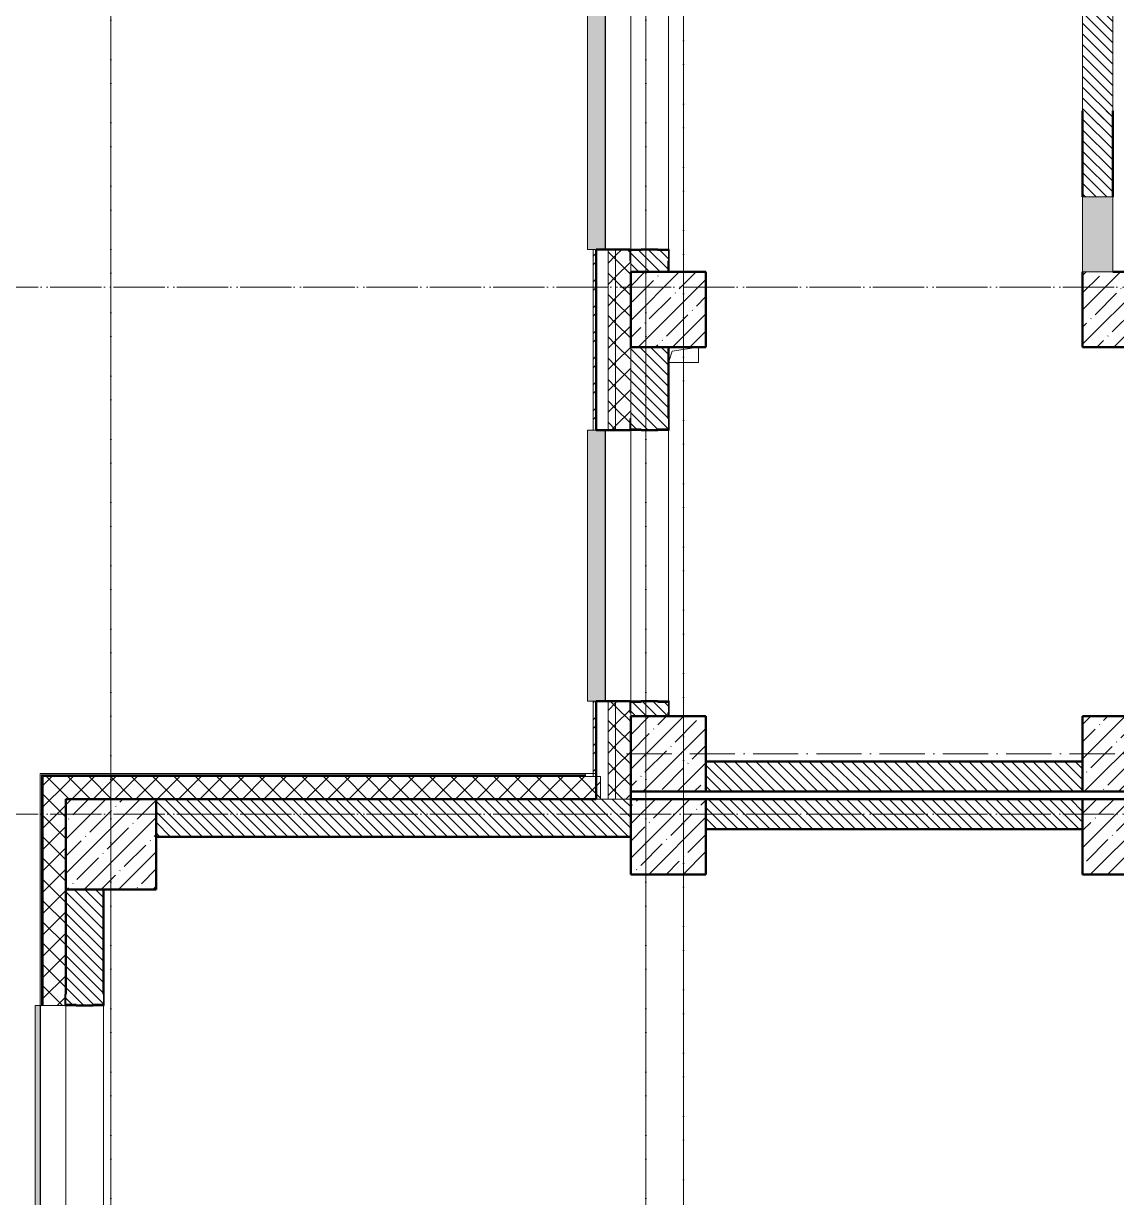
# Model space of a CAD drawing. Header units: millimetres. Extents: x -213536 to 1564669, y 70501 to 942238.
# Drawn here: x 54878 to 62133, y 499302 to 507097 of the extents above; entities that cross this region are included whole.
import ezdxf

# ---------------------------------------------------------------- set-up
doc = ezdxf.new("R2010")
doc.units = ezdxf.units.MM
doc.linetypes.add('50_200_ШТРИХ_1Т_ш5_п1_п1_', pattern=[700, 500, -100, 0, -100])
for name, color, linetype, lineweight in [('3.1) ЖБ окна 1.2 м', 102, 'Continuous', 30), ('A-GENM-____-MCUT', 7, 'Continuous', 25), ('A-GENM-____-OTLN', 7, 'Continuous', 9), ('A-GENM-____-OTLN-1', 7, 'Continuous', 25), ('A-GLAZ-____-OTLN', 7, 'Continuous', 9), ('A-WALL-____-MCUT', 7, 'Continuous', 13), ('A-WALL-____-MCUT-1', 7, 'Continuous', 9), ('A-WALL-____-MCUT-2', 7, 'Continuous', 50), ('A-WALL-____-MCUT-3', 7, 'Continuous', 9), ('A-WALL-____-OTLN', 7, 'Continuous', 9), ('A-WALL-____-PATT-1', 7, 'Continuous', 9), ('A-WALL-FNSH-MCUT-1', 7, 'Continuous', 9), ('S-COLS-____-MCUT', 7, 'Continuous', 50), ('S-COLS-____-OTLN', 7, 'Continuous', 9), ('S-GRID-____-OTLN-1', 7, '50_200_ШТРИХ_1Т_ш5_п1_п1_', 9)]:
    doc.layers.add(name, color=color, linetype=linetype, lineweight=lineweight)
doc.layers.add('A-GLAZ-____-OTLN-1', color=7, linetype='Continuous', lineweight=9, true_color=0xc0c0c0)
pattern_1 = [(135, (-15591.663, 459015.94), (-35.35534, -35.35534), [])]
pattern_2 = [(45, (-71050, -42631.04), (-114.04925, 114.04925), []), (45, (-70935.95, -42631.04), (-114.04925, 114.04925), [201.613, -40.323, 3.353, -36.97])]
pattern_3 = [(45, (-77750, -42681.04), (-114.04925, 114.04925), []), (45, (-77635.95, -42681.04), (-114.04925, 114.04925), [201.613, -40.323, 3.353, -36.97])]
pattern_4 = [(45, (-74750, -43231.04), (-114.04925, 114.04925), []), (45, (-74635.95, -43231.04), (-114.04925, 114.04925), [201.613, -40.323, 3.353, -36.97])]
pattern_5 = [(315, (-46181.04, 74750), (114.04925, 114.04925), []), (315, (-46181.04, 74635.95), (114.04925, 114.04925), [201.613, -40.323, 3.353, -36.97])]
pattern_6 = [(45, (-77750, -46181.04), (-114.04925, 114.04925), []), (45, (-77635.95, -46181.04), (-114.04925, 114.04925), [201.613, -40.323, 3.353, -36.97])]
pattern_7 = [(45, (-77750, -43231.04), (-114.04925, 114.04925), []), (45, (-77635.95, -43231.04), (-114.04925, 114.04925), [201.613, -40.323, 3.353, -36.97])]
pattern_8 = [(45, (-74750, -42681.04), (-114.04925, 114.04925), []), (45, (-74635.95, -42681.04), (-114.04925, 114.04925), [201.613, -40.323, 3.353, -36.97])]
pattern_9 = [(45, (-15591.66, 459015.94), (-70.71068, 70.71068), []), (135, (-15591.66, 459015.94), (-70.71068, -70.71068), [])]
pattern_10 = [(135, (-15591.663, 459015.94), (-35.35534, -35.35534), [])]
pattern_11 = [(45, (-15591.66, 459015.94), (-70.71068, 70.71068), []), (135, (-15591.66, 459015.94), (-70.71068, -70.71068), [])]

# ---------------------------------------------------------------- blocks, each defined once
blk = doc.blocks.new('BSC_Колонна _Прямоугольная - 600х600-25984397-АР1_План отверстий 2 этажа в осях 1-64_Ю-ЯЯ')
at = {"layer": 'S-COLS-____-OTLN'}
h = blk.add_hatch(dxfattribs=at)
h.set_pattern_fill('FP_41', color=256, style=0, pattern_type=2)
h.set_pattern_definition(pattern_2)
h.paths.add_polyline_path([(-300, -300), (300, -300), (300, 300), (-300, 300)], flags=0)
at = {"layer": 'S-COLS-____-MCUT'}
for p, q in [((300, 300), (-300, 300)), ((-300, 300), (-300, -300)), ((300, -300), (300, 300)), ((-300, -300), (300, -300))]:
    blk.add_line(p, q, dxfattribs=at)
blk = doc.blocks.new('BSC_Колонна _Прямоугольная - 500х500-V33-АР1_План отверстий 2 этажа в осях 1-64_Ю-ЯЯ')
at = {"layer": 'S-COLS-____-OTLN'}
h = blk.add_hatch(dxfattribs=at)
h.set_pattern_fill('FP_43', color=256, style=0, pattern_type=2)
h.set_pattern_definition(pattern_3)
h.paths.add_polyline_path([(-250, -250), (250, -250), (250, 250), (-250, 250)], flags=0)
at = {"layer": 'S-COLS-____-MCUT'}
for p, q in [((250, 250), (-250, 250)), ((-250, 250), (-250, -250)), ((250, -250), (250, 250)), ((-250, -250), (250, -250))]:
    blk.add_line(p, q, dxfattribs=at)
blk = doc.blocks.new('BSC_Колонна _Прямоугольная - 500х500-V55-АР1_План отверстий 2 этажа в осях 1-64_Ю-ЯЯ')
at = {"layer": 'S-COLS-____-OTLN'}
h = blk.add_hatch(dxfattribs=at)
h.set_pattern_fill('FP_65', color=256, style=0, pattern_type=2)
h.set_pattern_definition(pattern_4)
h.paths.add_polyline_path([(-250, -250), (250, -250), (250, 250), (-250, 250)], flags=0)
at = {"layer": 'S-COLS-____-MCUT'}
for p, q in [((250, 250), (-250, 250)), ((-250, 250), (-250, -250)), ((250, -250), (250, 250)), ((-250, -250), (250, -250))]:
    blk.add_line(p, q, dxfattribs=at)
blk = doc.blocks.new('BSC_Колонна _Прямоугольная - 500х500-V113-АР1_План отверстий 2 этажа в осях 1-64_Ю-ЯЯ')
at = {"layer": 'S-COLS-____-OTLN'}
h = blk.add_hatch(dxfattribs=at)
h.set_pattern_fill('FP_126', color=256, style=0, pattern_type=2)
h.set_pattern_definition(pattern_5)
h.paths.add_polyline_path([(-250, 250), (-250, -250), (250, -250), (250, 250)], flags=0)
at = {"layer": 'S-COLS-____-MCUT'}
for p, q in [((250, 250), (-250, 250)), ((-250, 250), (-250, -250)), ((250, -250), (250, 250)), ((-250, -250), (250, -250))]:
    blk.add_line(p, q, dxfattribs=at)
blk = doc.blocks.new('BSC_Колонна _Прямоугольная - 500х500-V114-АР1_План отверстий 2 этажа в осях 1-64_Ю-ЯЯ')
at = {"layer": 'S-COLS-____-OTLN'}
h = blk.add_hatch(dxfattribs=at)
h.set_pattern_fill('FP_127', color=256, style=0, pattern_type=2)
h.set_pattern_definition(pattern_6)
h.paths.add_polyline_path([(-250, -250), (250, -250), (250, 250), (-250, 250)], flags=0)
at = {"layer": 'S-COLS-____-MCUT'}
for p, q in [((-250, 250), (-250, -250)), ((250, 250), (-50, 250)), ((250, -250), (250, 250)), ((-250, -250), (250, -250))]:
    blk.add_line(p, q, dxfattribs=at)
blk = doc.blocks.new('BSC_Колонна _Прямоугольная - 500х500-V119-АР1_План отверстий 2 этажа в осях 1-64_Ю-ЯЯ')
at = {"layer": 'S-COLS-____-OTLN'}
h = blk.add_hatch(dxfattribs=at)
h.set_pattern_fill('FP_132', color=256, style=0, pattern_type=2)
h.set_pattern_definition(pattern_7)
h.paths.add_polyline_path([(-250, -250), (250, -250), (250, 250), (-250, 250)], flags=0)
at = {"layer": 'S-COLS-____-MCUT'}
for p, q in [((250, 250), (-250, 250)), ((-250, 250), (-250, -250)), ((250, -250), (250, 250)), ((-250, -250), (250, -250))]:
    blk.add_line(p, q, dxfattribs=at)
blk = doc.blocks.new('BSC_Колонна _Прямоугольная - 500х500-V120-АР1_План отверстий 2 этажа в осях 1-64_Ю-ЯЯ')
at = {"layer": 'S-COLS-____-OTLN'}
h = blk.add_hatch(dxfattribs=at)
h.set_pattern_fill('FP_133', color=256, style=0, pattern_type=2)
h.set_pattern_definition(pattern_8)
h.paths.add_polyline_path([(-250, -250), (250, -250), (250, 250), (-250, 250), (-250, 13.8)], flags=0)
at = {"layer": 'S-COLS-____-MCUT'}
for p, q in [((250, 250), (-250, 250)), ((-250, 250), (-250, -250)), ((250, -250), (250, 250)), ((-250, -250), (250, -250))]:
    blk.add_line(p, q, dxfattribs=at)
blk = doc.blocks.new('Фахверк_СКБ_Уголок - 250_2700_1-27501432-АР1_План отверстий 2 этажа в осях 1-64_Ю-ЯЯ')
at = {"layer": 'A-GENM-____-MCUT'}
for p, q in [((200, 181), (125, 181)), ((125, 181), (125, 106)), ((131, 106), (131, 175)), ((131, 175), (200, 175)), ((200, 175), (200, 181)), ((125, 106), (131, 106)), ((131, -6), (125, -6)), ((125, -6), (125, -81)), ((131, -75), (131, -6)), ((200, -75), (131, -75)), ((200, -81), (200, -75)), ((125, -81), (200, -81))]:
    blk.add_line(p, q, dxfattribs=at)
blk = doc.blocks.new('Фахверк_СКБ_Уголок - 250_2700-27497298-АР1_План отверстий 2 этажа в осях 1-64_Ю-ЯЯ')
at = {"layer": 'A-GENM-____-MCUT'}
for p, q in [((200, 181), (125, 181)), ((125, 181), (125, 106)), ((131, 106), (131, 175)), ((131, 175), (200, 175)), ((200, 175), (200, 181)), ((125, 106), (131, 106)), ((131, -6), (125, -6)), ((125, -6), (125, -81)), ((131, -75), (131, -6)), ((200, -75), (131, -75)), ((200, -81), (200, -75)), ((125, -81), (200, -81))]:
    blk.add_line(p, q, dxfattribs=at)
blk = doc.blocks.new('AR_Отверстие Ниша - Лючок-32401976-АР1_План отверстий 2 этажа в осях 1-64_Ю-ЯЯ')
at = {"layer": 'A-GLAZ-____-OTLN'}
blk.add_hatch(color=256, dxfattribs=at).paths.add_polyline_path([(250, -100), (250, 100), (-250, 100), (-250, -100)], flags=0)
for p, q in [((250, 100), (-250, 100)), ((-250, 100), (-250, -100)), ((250, -100), (250, 100)), ((-250, -100), (250, -100))]:
    blk.add_line(p, q, dxfattribs=at)
blk = doc.blocks.new('AR_Отверстие прямоугольное _в плите_ - AR_Отверстие прямоугольное _в плите_-V164-АР1_План отверстий 2 этажа в осях 1-64_Ю-ЯЯ')
at = {"layer": 'A-GENM-____-OTLN'}
for p, q in [((-100, -50), (-75, 25)), ((-75, 25), (100, 50)), ((100, -50), (100, 50)), ((-100, -50), (100, -50))]:
    blk.add_line(p, q, dxfattribs=at)
blk = doc.blocks.new('Отлив_СКБ - Отлив витража_120_НВФ-31885689-АР1_План отверстий 2 этажа в осях 1-64_Ю-ЯЯ')
at = {"layer": 'A-GLAZ-____-OTLN-1'}
for points in [[(1800, 2), (1800, 120), (0, 120), (0, 2), (737.3, 2)], [(1800, 0), (1800, 2), (0, 2), (0, 0), (737.3, 0)]]:
    blk.add_hatch(color=256, dxfattribs=at).paths.add_polyline_path(points, flags=0)
at = {"layer": 'A-GLAZ-____-OTLN'}
for p, q in [((0, 83), (0, 120)), ((1800, 120), (0, 120)), ((1800, 120), (1800, 83)), ((0, 2), (1800, 2)), ((1800, 0), (0, 0))]:
    blk.add_line(p, q, dxfattribs=at)
blk = doc.blocks.new('Стены 10 - Стены 4-31628020-АР1_План отверстий 2 этажа в осях 1-64_Ю-ЯЯ')
at = {"layer": 'A-WALL-____-MCUT'}
for p, q in [((23850, 9731), (23800, 9731)), ((23800, 9731), (23800, 9711)), ((23800, 9711), (23850, 9711)), ((23850, 9711), (23850, 9731))]:
    blk.add_line(p, q, dxfattribs=at)
blk = doc.blocks.new('BSC_Колонна _Прямоугольная - 600х600-25984397-АР1_План отверстий 2 этажа в осях 1-64_А-ГГ')
at = {"layer": 'S-COLS-____-OTLN'}
h = blk.add_hatch(dxfattribs=at)
h.set_pattern_fill('FP_34', color=256, style=0, pattern_type=2)
h.set_pattern_definition(pattern_2)
h.paths.add_polyline_path([(-300, -300), (300, -300), (300, 300), (-300, 300)], flags=0)
at = {"layer": 'S-COLS-____-MCUT'}
for p, q in [((300, 300), (-300, 300)), ((-300, 300), (-300, -300)), ((300, -300), (300, 300)), ((-300, -300), (300, -300))]:
    blk.add_line(p, q, dxfattribs=at)
blk = doc.blocks.new('BSC_Колонна _Прямоугольная - 500х500-V16-АР1_План отверстий 2 этажа в осях 1-64_А-ГГ')
at = {"layer": 'S-COLS-____-OTLN'}
h = blk.add_hatch(dxfattribs=at)
h.set_pattern_fill('FP_45', color=256, style=0, pattern_type=2)
h.set_pattern_definition(pattern_3)
h.paths.add_polyline_path([(-250, -250), (250, -250), (250, 250), (-250, 250)], flags=0)
at = {"layer": 'S-COLS-____-MCUT'}
for p, q in [((250, 250), (-250, 250)), ((-250, 250), (-250, -250)), ((250, -250), (250, 250)), ((-250, -250), (250, -250))]:
    blk.add_line(p, q, dxfattribs=at)
blk = doc.blocks.new('BSC_Колонна _Прямоугольная - 500х500-V82-АР1_План отверстий 2 этажа в осях 1-64_А-ГГ')
at = {"layer": 'S-COLS-____-OTLN'}
h = blk.add_hatch(dxfattribs=at)
h.set_pattern_fill('FP_111', color=256, style=0, pattern_type=2)
h.set_pattern_definition(pattern_4)
h.paths.add_polyline_path([(-250, -250), (250, -250), (250, 250), (-250, 250), (-250, 74.6)], flags=0)
at = {"layer": 'S-COLS-____-MCUT'}
for p, q in [((250, 250), (-250, 250)), ((-250, 250), (-250, -250)), ((250, -250), (250, 250)), ((-250, -250), (250, -250))]:
    blk.add_line(p, q, dxfattribs=at)
blk = doc.blocks.new('BSC_Колонна _Прямоугольная - 500х500-V118-АР1_План отверстий 2 этажа в осях 1-64_А-ГГ')
at = {"layer": 'S-COLS-____-OTLN'}
h = blk.add_hatch(dxfattribs=at)
h.set_pattern_fill('FP_147', color=256, style=0, pattern_type=2)
h.set_pattern_definition(pattern_5)
h.paths.add_polyline_path([(-250, 250), (-250, -250), (250, -250), (250, 250), (134.5, 250)], flags=0)
at = {"layer": 'S-COLS-____-MCUT'}
for p, q in [((250, 250), (-250, 250)), ((-250, 250), (-250, -250)), ((250, -250), (250, 250)), ((-250, -250), (250, -250))]:
    blk.add_line(p, q, dxfattribs=at)
blk = doc.blocks.new('BSC_Колонна _Прямоугольная - 500х500-25978818-АР1_План отверстий 2 этажа в осях 1-64_А-ГГ')
at = {"layer": 'S-COLS-____-OTLN'}
h = blk.add_hatch(dxfattribs=at)
h.set_pattern_fill('FP_148', color=256, style=0, pattern_type=2)
h.set_pattern_definition(pattern_6)
h.paths.add_polyline_path([(-250, -250), (250, -250), (250, 250), (-250, 250)], flags=0)
at = {"layer": 'S-COLS-____-MCUT'}
for p, q in [((-250, 250), (-250, -250)), ((250, 250), (-50, 250)), ((250, -250), (250, 250)), ((-250, -250), (250, -250))]:
    blk.add_line(p, q, dxfattribs=at)
blk = doc.blocks.new('BSC_Колонна _Прямоугольная - 500х500-V123-АР1_План отверстий 2 этажа в осях 1-64_А-ГГ')
at = {"layer": 'S-COLS-____-OTLN'}
h = blk.add_hatch(dxfattribs=at)
h.set_pattern_fill('FP_153', color=256, style=0, pattern_type=2)
h.set_pattern_definition(pattern_7)
h.paths.add_polyline_path([(-250, -250), (250, -250), (250, 250), (-250, 250)], flags=0)
at = {"layer": 'S-COLS-____-MCUT'}
for p, q in [((250, 250), (-250, 250)), ((-250, 250), (-250, -250)), ((250, -250), (250, 250)), ((-250, -250), (250, -250))]:
    blk.add_line(p, q, dxfattribs=at)
blk = doc.blocks.new('BSC_Колонна _Прямоугольная - 500х500-V124-АР1_План отверстий 2 этажа в осях 1-64_А-ГГ')
at = {"layer": 'S-COLS-____-OTLN'}
h = blk.add_hatch(dxfattribs=at)
h.set_pattern_fill('FP_154', color=256, style=0, pattern_type=2)
h.set_pattern_definition(pattern_8)
h.paths.add_polyline_path([(-250, -250), (250, -250), (250, 250), (-250, 250), (-250, 194.6)], flags=0)
at = {"layer": 'S-COLS-____-MCUT'}
for p, q in [((250, 250), (-250, 250)), ((-250, 250), (-250, -250)), ((250, -250), (250, 250)), ((-250, -250), (250, -250))]:
    blk.add_line(p, q, dxfattribs=at)
blk = doc.blocks.new('Фахверк_СКБ_Уголок - 250_2700_1-27501432-АР1_План отверстий 2 этажа в осях 1-64_А-ГГ')
at = {"layer": 'A-GENM-____-MCUT'}
for p, q in [((200, 181), (125, 181)), ((125, 181), (125, 106)), ((131, 106), (131, 175)), ((131, 175), (200, 175)), ((200, 175), (200, 181)), ((125, 106), (131, 106)), ((131, -6), (125, -6)), ((125, -6), (125, -81)), ((131, -75), (131, -6)), ((200, -75), (131, -75)), ((200, -81), (200, -75)), ((125, -81), (200, -81))]:
    blk.add_line(p, q, dxfattribs=at)
blk = doc.blocks.new('Фахверк_СКБ_Уголок - 250_2700-27497298-АР1_План отверстий 2 этажа в осях 1-64_А-ГГ')
at = {"layer": 'A-GENM-____-MCUT'}
for p, q in [((200, 181), (125, 181)), ((125, 181), (125, 106)), ((131, 106), (131, 175)), ((131, 175), (200, 175)), ((200, 175), (200, 181)), ((125, 106), (131, 106)), ((131, -6), (125, -6)), ((125, -6), (125, -81)), ((131, -75), (131, -6)), ((200, -75), (131, -75)), ((200, -81), (200, -75)), ((125, -81), (200, -81))]:
    blk.add_line(p, q, dxfattribs=at)
blk = doc.blocks.new('AR_Отверстие Ниша - Лючок-32401976-АР1_План отверстий 2 этажа в осях 1-64_А-ГГ')
at = {"layer": 'A-GLAZ-____-OTLN'}
blk.add_hatch(color=256, dxfattribs=at).paths.add_polyline_path([(250, -100), (250, 100), (-250, 100), (-250, -100)], flags=0)
for p, q in [((250, 100), (-250, 100)), ((-250, 100), (-250, -100)), ((250, -100), (250, 100)), ((-250, -100), (250, -100))]:
    blk.add_line(p, q, dxfattribs=at)
blk = doc.blocks.new('AR_Отверстие прямоугольное _в плите_ - AR_Отверстие прямоугольное _в плите_-V166-АР1_План отверстий 2 этажа в осях 1-64_А-ГГ')
at = {"layer": 'A-GENM-____-OTLN'}
for p, q in [((-100, -50), (-75, 25)), ((-75, 25), (100, 50)), ((100, -50), (100, 50)), ((-100, -50), (100, -50))]:
    blk.add_line(p, q, dxfattribs=at)
blk = doc.blocks.new('Отлив_СКБ - Отлив витража_120_НВФ-V197-АР1_План отверстий 2 этажа в осях 1-64_А-ГГ')
at = {"layer": 'A-GLAZ-____-OTLN-1'}
for points in [[(0, 2), (920.1, 2), (920.1, 120), (0, 120), (0, 63)], [(0, 0), (920.1, 0), (920.1, 2), (0, 2)]]:
    blk.add_hatch(color=256, dxfattribs=at).paths.add_polyline_path(points, flags=0)
at = {"layer": 'A-GLAZ-____-OTLN'}
for p, q in [((0, 83), (0, 120)), ((920.1, 120), (0, 120)), ((0, 2), (920.1, 2)), ((920.1, 0), (0, 0))]:
    blk.add_line(p, q, dxfattribs=at)
blk = doc.blocks.new('Отлив_СКБ - Отлив витража_120_НВФ-31885689-АР1_План отверстий 2 этажа в осях 1-64_А-ГГ')
at = {"layer": 'A-GLAZ-____-OTLN-1'}
for points in [[(1800, 2), (1800, 120), (0, 120), (0, 2), (1103.1, 2)], [(1103.1, 0), (1800, 0), (1800, 2), (0, 2), (0, 0)]]:
    blk.add_hatch(color=256, dxfattribs=at).paths.add_polyline_path(points, flags=0)
at = {"layer": 'A-GLAZ-____-OTLN'}
for p, q in [((0, 83), (0, 120)), ((1800, 120), (0, 120)), ((1800, 120), (1800, 83)), ((0, 2), (1800, 2)), ((1800, 0), (0, 0))]:
    blk.add_line(p, q, dxfattribs=at)
blk = doc.blocks.new('Отлив_СКБ - Отлив витража_СФТК-31883956-АР1_План отверстий 2 этажа в осях 1-64_А-ГГ')
at = {"layer": 'A-GLAZ-____-OTLN-1'}
for points in [[(0, 3), (0, 2), (1700, 3), (1700, 37), (0, 37)], [(0, 2), (0, 0), (1700, 0), (1700, 2)]]:
    blk.add_hatch(color=256, dxfattribs=at).paths.add_polyline_path(points, flags=0)
at = {"layer": 'A-GLAZ-____-OTLN'}
for p, q in [((0, 3), (0, 37)), ((1700, 37), (0, 37)), ((0, 2), (1700, 2)), ((1700, 37), (1700, 3)), ((1700, 0), (0, 0))]:
    blk.add_line(p, q, dxfattribs=at)
blk = doc.blocks.new('2этаж')
at = {"layer": 'S-GRID-____-OTLN-1', "color": 251, "ltscale": 0.6, "true_color": 0x636466}
for p, q in [((55458.3, 549908.8), (55458.3, 498997)), ((59008.3, 549908.8), (59008.3, 498997)), ((59258.3, 549613.9), (59258.3, 499306.9)), ((55458.3, 508896.9), (55458.3, 454750.2)), ((59008.3, 508896.9), (59008.3, 470347)), ((59258.3, 508602.1), (59258.3, 470347)), ((51735.1, 505347), (74727.1, 505347)), ((53374.4, 505347), (74727.1, 505347)), ((58880.7, 502247), (88334.7, 502247)), ((58880.7, 502247), (88334.7, 502247)), ((51735.1, 501847), (88482.7, 501847)), ((53374.4, 501847), (88482.7, 501847))]:
    blk.add_line(p, q, dxfattribs=at)

msp = doc.modelspace()

# ---------------------------------------------------------------- hatches: boundary and pattern name
at = {"layer": 'A-WALL-____-PATT-1'}
h = msp.add_hatch(dxfattribs=at)
h.set_pattern_fill('FP_1', color=256, style=0, pattern_type=2)
h.set_pattern_definition(pattern_9)
h.paths.add_polyline_path([(58808.3, 501947), (58808.3, 502597), (58758.3, 502597), (58758.3, 501947)], flags=0)
h.paths.add_polyline_path([(58758.3, 504397), (58808.3, 504397), (58808.3, 505597), (58758.3, 505597), (58758.3, 504939.6)], flags=0)
h.paths.add_polyline_path([(58808.3, 507397), (58808.3, 508597), (58758.3, 508597), (58758.3, 507397)], flags=0)
h.paths.add_polyline_path([(58808.3, 510397), (58808.3, 511597), (58758.3, 511597), (58758.3, 510397)], flags=0)
h.paths.add_polyline_path([(58808.3, 513397), (58808.3, 514197), (58758.3, 514197), (58758.3, 513397)], flags=0)
h = msp.add_hatch(dxfattribs=at)
h.set_pattern_fill('FP_1', color=256, style=0, pattern_type=2)
h.set_pattern_definition(pattern_9)
h.paths.add_polyline_path([(58808.3, 501947), (58908.3, 501947), (58908.3, 502522), (58902.3, 502522), (58902.3, 502597), (58808.3, 502597), (58808.3, 501997)], flags=0)
h.paths.add_polyline_path([(58808.3, 504397), (58902.3, 504397), (58902.3, 504472), (58908.3, 504472), (58908.3, 505522), (58902.3, 505522), (58902.3, 505597), (58808.3, 505597), (58808.3, 504472)], flags=0)
h.paths.add_polyline_path([(58902.3, 507397), (58902.3, 507472), (58908.3, 507472), (58908.3, 508522), (58902.3, 508522), (58902.3, 508597), (58808.3, 508597), (58808.3, 507397)], flags=0)
h.paths.add_polyline_path([(58902.3, 510397), (58902.3, 510472), (58908.3, 510472), (58908.3, 511522), (58902.3, 511522), (58902.3, 511597), (58808.3, 511597), (58808.3, 510397)], flags=0)
h.paths.add_polyline_path([(58808.3, 513397), (58902.3, 513397), (58902.3, 513472), (58908.3, 513472), (58908.3, 514197), (58808.3, 514197), (58808.3, 513472)], flags=0)
h = msp.add_hatch(dxfattribs=at)
h.set_pattern_fill('FP_3', color=256, style=0, pattern_type=2)
h.set_pattern_definition([(45, (-15591.66, 459015.94), (-85.53659, 85.53659), []), (45, (-15534.64, 459015.94), (-85.53659, 85.53659), [])])
h.paths.add_polyline_path([(58658.3, 502117), (58678.3, 502117), (58678.3, 502597), (58658.3, 502597), (58658.3, 502518)], flags=0)
h.paths.add_polyline_path([(58658.3, 504397), (58678.3, 504397), (58678.3, 505597), (58658.3, 505597), (58658.3, 504939.6)], flags=0)
h.paths.add_polyline_path([(58658.3, 507397), (58678.3, 507397), (58678.3, 508597), (58658.3, 508597), (58658.3, 508168.5)], flags=0)
h.paths.add_polyline_path([(58658.3, 510397), (58678.3, 510397), (58678.3, 511597), (58658.3, 511597), (58658.3, 510590.1)], flags=0)
h.paths.add_polyline_path([(58678.3, 513397), (58678.3, 513957), (58658.3, 513957), (58658.3, 513397)], flags=0)
h = msp.add_hatch(dxfattribs=at)
h.set_pattern_fill('FP_6', color=256, style=0, pattern_type=2)
h.set_pattern_definition(pattern_1)
h.paths.add_polyline_path([(59089.3, 505447), (59158.3, 505447), (59158.3, 505591), (59089.3, 505591), (59089.3, 505597), (58977.3, 505597), (58977.3, 505591), (58908.3, 505591), (58908.3, 505447), (58977.3, 505447)], flags=0)
h.paths.add_polyline_path([(59089.3, 507397), (59089.3, 507403), (59158.3, 507403), (59158.3, 508591), (59089.3, 508591), (59089.3, 508597), (58977.3, 508597), (58977.3, 508591), (58908.3, 508591), (58908.3, 507403), (58977.3, 507403), (58977.3, 507397)], flags=0)
h.paths.add_polyline_path([(59089.3, 510397), (59089.3, 510403), (59158.3, 510403), (59158.3, 510697), (58908.3, 510697), (58908.3, 510403), (58977.3, 510403), (58977.3, 510397)], flags=0)
h = msp.add_hatch(dxfattribs=at)
h.set_pattern_fill('FP_6', color=256, style=0, pattern_type=2)
h.set_pattern_definition(pattern_1)
h.paths.add_polyline_path([(61908.3, 505947), (62108.3, 505947), (62108.3, 510047), (61908.3, 510047), (61908.3, 506554.1)], flags=0)
h.paths.add_polyline_path([(61908.3, 510547), (62108.3, 510547), (62108.3, 510697), (61908.3, 510697)], flags=0)
h = msp.add_hatch(dxfattribs=at)
h.set_pattern_fill('FP_6', color=256, style=0, pattern_type=2)
h.set_pattern_definition(pattern_10)
h.paths.add_polyline_path([(62108.3, 505947), (62108.3, 506517.1), (61908.3, 506517.1), (61908.3, 505947)], flags=0)
h = msp.add_hatch(dxfattribs=at)
h.set_pattern_fill('FP_3', color=256, style=0, pattern_type=2)
h.set_pattern_definition([(45, (-15591.66, 459015.94), (-85.53659, 85.53659), []), (45, (-15534.64, 459015.94), (-85.53659, 85.53659), [])])
h.paths.add_polyline_path([(58658.3, 502117), (58678.3, 502117), (58678.3, 502597), (58658.3, 502597), (58658.3, 502321.6)], flags=0)
h.paths.add_polyline_path([(58678.3, 504397), (58678.3, 505597), (58658.3, 505597), (58658.3, 504397)], flags=0)
h = msp.add_hatch(dxfattribs=at)
h.set_pattern_fill('FP_1', color=256, style=0, pattern_type=2)
h.set_pattern_definition(pattern_11)
h.paths.add_polyline_path([(58808.3, 501947), (58808.3, 502597), (58758.3, 502597), (58758.3, 501947)], flags=0)
h.paths.add_polyline_path([(58808.3, 504397), (58808.3, 505597), (58758.3, 505597), (58758.3, 504397)], flags=0)
h = msp.add_hatch(dxfattribs=at)
h.set_pattern_fill('FP_1', color=256, style=0, pattern_type=2)
h.set_pattern_definition(pattern_11)
h.paths.add_polyline_path([(58808.3, 501947), (58908.3, 501947), (58908.3, 502522), (58902.3, 502522), (58902.3, 502597), (58808.3, 502597), (58808.3, 502321.6)], flags=0)
h.paths.add_polyline_path([(58808.3, 504397), (58902.3, 504397), (58902.3, 504472), (58908.3, 504472), (58908.3, 505522), (58902.3, 505522), (58902.3, 505597), (58808.3, 505597), (58808.3, 504471.5)], flags=0)
h = msp.add_hatch(dxfattribs=at)
h.set_pattern_fill('FP_6', color=256, style=0, pattern_type=2)
h.set_pattern_definition(pattern_10)
h.paths.add_polyline_path([(59158.3, 505447), (59158.3, 505591), (59089.3, 505591), (59089.3, 505597), (58977.3, 505597), (58977.3, 505591), (58908.3, 505591), (58908.3, 505447), (59089.3, 505447)], flags=0)
h = msp.add_hatch(dxfattribs=at)
h.set_pattern_fill('FP_6', color=256, style=0, pattern_type=2)
h.set_pattern_definition(pattern_1)
h.paths.add_polyline_path([(59158.3, 502497), (59158.3, 502591), (59089.3, 502591), (59089.3, 502597), (58977.3, 502597), (58977.3, 502591), (58908.3, 502591), (58908.3, 502497)], flags=0)
h.paths.add_polyline_path([(59089.3, 504397), (59089.3, 504403), (59158.3, 504403), (59158.3, 504947), (58908.3, 504947), (58908.3, 504403), (58977.3, 504403), (58977.3, 504397)], flags=0)
h = msp.add_hatch(dxfattribs=at)
h.set_pattern_fill('FP_6', color=256, style=0, pattern_type=2)
h.set_pattern_definition(pattern_10)
h.paths.add_polyline_path([(59158.3, 502497), (59158.3, 502591), (59089.3, 502591), (59089.3, 502597), (58977.3, 502597), (58977.3, 502591), (58908.3, 502591), (58908.3, 502497), (59070, 502497)], flags=0)
h.paths.add_polyline_path([(59089.3, 504397), (59089.3, 504403), (59158.3, 504403), (59158.3, 504947), (58908.3, 504947), (58908.3, 504403), (58977.3, 504403), (58977.3, 504397)], flags=0)
h = msp.add_hatch(dxfattribs=at)
h.set_pattern_fill('FP_6', color=256, style=0, pattern_type=2)
h.set_pattern_definition(pattern_1)
h.paths.add_polyline_path([(61908.3, 501997), (61908.3, 502197), (59408.3, 502197), (59408.3, 501997), (60395.7, 501997)], flags=0)
h = msp.add_hatch(dxfattribs=at)
h.set_pattern_fill('FP_6', color=256, style=0, pattern_type=2)
h.set_pattern_definition(pattern_10)
h.paths.add_polyline_path([(61908.3, 501997), (61908.3, 502197), (59408.3, 502197), (59408.3, 501997), (60395.6, 501997)], flags=0)
h = msp.add_hatch(dxfattribs=at)
h.set_pattern_fill('FP_1', color=256, style=0, pattern_type=2)
h.set_pattern_definition(pattern_11)
h.paths.add_polyline_path([(55008.3, 471347), (55158.3, 471347), (55158.3, 472642), (55152.3, 472642), (55152.3, 472717), (55008.3, 472717)], flags=0)
h.paths.add_polyline_path([(55152.3, 474417), (55152.3, 474492), (55158.3, 474492), (55158.3, 475282), (55152.3, 475282), (55152.3, 475357), (55008.3, 475357), (55008.3, 474417), (55093.2, 474417)], flags=0)
h.paths.add_polyline_path([(55093.2, 477057), (55152.3, 477057), (55152.3, 477132), (55158.3, 477132), (55158.3, 478522), (55152.3, 478522), (55152.3, 478597), (55008.3, 478597), (55008.3, 477057)], flags=0)
h.paths.add_polyline_path([(55152.3, 480297), (55152.3, 480372), (55158.3, 480372), (55158.3, 481162), (55152.3, 481162), (55152.3, 481237), (55008.3, 481237), (55008.3, 480297), (55093.2, 480297)], flags=0)
h.paths.add_polyline_path([(55093.2, 482937), (55152.3, 482937), (55152.3, 483012), (55158.3, 483012), (55158.3, 484402), (55152.3, 484402), (55152.3, 484477), (55008.3, 484477), (55008.3, 482937)], flags=0)
h.paths.add_polyline_path([(55093.2, 486177), (55152.3, 486177), (55152.3, 486252), (55158.3, 486252), (55158.3, 487042), (55152.3, 487042), (55152.3, 487117), (55008.3, 487117), (55008.3, 486177)], flags=0)
h.paths.add_polyline_path([(55152.3, 488817), (55152.3, 488892), (55158.3, 488892), (55158.3, 490282), (55152.3, 490282), (55152.3, 490357), (55008.3, 490357), (55008.3, 488817), (55093.2, 488817)], flags=0)
h.paths.add_polyline_path([(55152.3, 492057), (55152.3, 492132), (55158.3, 492132), (55158.3, 492922), (55152.3, 492922), (55152.3, 492997), (55008.3, 492997), (55008.3, 492057), (55093.2, 492057)], flags=0)
h.paths.add_polyline_path([(55093.2, 494697), (55152.3, 494697), (55152.3, 494772), (55158.3, 494772), (55158.3, 496162), (55152.3, 496162), (55152.3, 496237), (55008.3, 496237), (55008.3, 494697)], flags=0)
h.paths.add_polyline_path([(55093.2, 497937), (55152.3, 497937), (55152.3, 498012), (55158.3, 498012), (55158.3, 498802), (55152.3, 498802), (55152.3, 498877), (55008.3, 498877), (55008.3, 497937)], flags=0)
h.paths.add_polyline_path([(55152.3, 500577), (55152.3, 500652), (55158.3, 500652), (55158.3, 502097), (55008.3, 502097), (55008.3, 500577), (55093.2, 500577)], flags=0)
h = msp.add_hatch(dxfattribs=at)
h.set_pattern_fill('FP_1', color=256, style=0, pattern_type=2)
h.set_pattern_definition(pattern_9)
h.paths.add_polyline_path([(58708.3, 501947), (58708.3, 502097), (55158.3, 502097), (55158.3, 501947), (58628.2, 501947)], flags=0)
h = msp.add_hatch(dxfattribs=at)
h.set_pattern_fill('FP_1', color=256, style=0, pattern_type=2)
h.set_pattern_definition(pattern_11)
h.paths.add_polyline_path([(58708.3, 501947), (58708.3, 502097), (55158.3, 502097), (55158.3, 501947), (58628.1, 501947)], flags=0)
h = msp.add_hatch(dxfattribs=at)
h.set_pattern_fill('FP_6', color=256, style=0, pattern_type=2)
h.set_pattern_definition(pattern_1)
h.paths.add_polyline_path([(58628.2, 501697), (58908.3, 501697), (58908.3, 501947), (55758.3, 501947), (55758.3, 501697)], flags=0)
h = msp.add_hatch(dxfattribs=at)
h.set_pattern_fill('FP_6', color=256, style=0, pattern_type=2)
h.set_pattern_definition(pattern_10)
h.paths.add_polyline_path([(58628.1, 501697), (58908.3, 501697), (58908.3, 501947), (55758.3, 501947), (55758.3, 501697)], flags=0)
h = msp.add_hatch(dxfattribs=at)
h.set_pattern_fill('FP_6', color=256, style=0, pattern_type=2)
h.set_pattern_definition(pattern_1)
h.paths.add_polyline_path([(59408.3, 501747), (61908.3, 501747), (61908.3, 501947), (59408.3, 501947)], flags=0)
h = msp.add_hatch(dxfattribs=at)
h.set_pattern_fill('FP_6', color=256, style=0, pattern_type=2)
h.set_pattern_definition(pattern_10)
h.paths.add_polyline_path([(60395.6, 501747), (61908.3, 501747), (61908.3, 501947), (59408.3, 501947), (59408.3, 501747), (59511.9, 501747)], flags=0)
h = msp.add_hatch(dxfattribs=at)
h.set_pattern_fill('FP_6', color=256, style=0, pattern_type=2)
h.set_pattern_definition(pattern_10)
h.paths.add_polyline_path([(55339.3, 495997), (55408.3, 495997), (55408.3, 496231), (55339.3, 496231), (55339.3, 496237), (55227.3, 496237), (55227.3, 496231), (55158.3, 496231), (55158.3, 495997), (55227.3, 495997)], flags=0)
h.paths.add_polyline_path([(55339.3, 497937), (55339.3, 497943), (55408.3, 497943), (55408.3, 498871), (55339.3, 498871), (55339.3, 498877), (55227.3, 498877), (55227.3, 498871), (55158.3, 498871), (55158.3, 497943), (55227.3, 497943), (55227.3, 497937)], flags=0)
h.paths.add_polyline_path([(55339.3, 500577), (55339.3, 500583), (55408.3, 500583), (55408.3, 501347), (55158.3, 501347), (55158.3, 500583), (55227.3, 500583), (55227.3, 500577)], flags=0)

# ---------------------------------------------------------------- linework, layer by layer
at = {"layer": 'A-WALL-____-MCUT'}
for p, q in [((61908.3, 510047), (61908.3, 505947)), ((62108.3, 505947), (62108.3, 510047)), ((58678.3, 504397), (58678.3, 505597)), ((58902.3, 505597), (58678.3, 505597)), ((59089.3, 505597), (58977.3, 505597)), ((59158.3, 505447), (59158.3, 505522)), ((59158.3, 504472), (59158.3, 504947)), ((58678.3, 504397), (58902.3, 504397)), ((58977.3, 504397), (59089.3, 504397)), ((58902.3, 502597), (58678.3, 502597)), ((58678.3, 502597), (58678.3, 501947)), ((59089.3, 502597), (58977.3, 502597)), ((59158.3, 502497), (59158.3, 502522)), ((61908.3, 502197), (59408.3, 502197)), ((58678.3, 501947), (55758.3, 501947)), ((58908.3, 501947), (58908.3, 501997)), ((59408.3, 501997), (61908.3, 501997)), ((61908.3, 501947), (59408.3, 501947)), ((55758.3, 501697), (58908.3, 501697)), ((59408.3, 501747), (61908.3, 501747))]:
    msp.add_line(p, q, dxfattribs=at)
at = {"layer": 'A-WALL-____-MCUT-1'}
for p, q in [((58758.3, 505597), (58758.3, 504397)), ((58808.3, 505597), (58808.3, 504397)), ((58908.3, 505522), (58908.3, 505447)), ((58908.3, 504947), (58908.3, 504472)), ((58758.3, 502597), (58758.3, 501947)), ((58808.3, 502597), (58808.3, 501947)), ((58908.3, 502522), (58908.3, 502497)), ((58608.3, 502109), (54996.3, 502109)), ((58608.3, 502104), (55001.3, 502104)), ((58708.3, 502097), (58608.3, 502097)), ((58708.3, 501947), (58708.3, 502097)), ((55758.3, 501947), (58908.3, 501947))]:
    msp.add_line(p, q, dxfattribs=at)
at = {"layer": 'A-WALL-____-MCUT-2'}
for p, q in [((61908.3, 506517.1), (61908.3, 505947)), ((62108.3, 505947), (62108.3, 506517.1)), ((58678.3, 504397), (58678.3, 505597)), ((58902.3, 505597), (58678.3, 505597)), ((59089.3, 505597), (58977.3, 505597)), ((59158.3, 505447), (59158.3, 505522)), ((59158.3, 504472), (59158.3, 504947)), ((58678.3, 504397), (58902.3, 504397)), ((58977.3, 504397), (59089.3, 504397)), ((58902.3, 502597), (58678.3, 502597)), ((58678.3, 502597), (58678.3, 501947)), ((59089.3, 502597), (58977.3, 502597)), ((59158.3, 502497), (59158.3, 502522)), ((61908.3, 502197), (59408.3, 502197)), ((58678.3, 501947), (55758.3, 501947)), ((58908.3, 501947), (58908.3, 501997)), ((59408.3, 501997), (61908.3, 501997)), ((61908.3, 501947), (59408.3, 501947)), ((55758.3, 501697), (58908.3, 501697)), ((59408.3, 501747), (61908.3, 501747)), ((55158.3, 500652), (55158.3, 501347)), ((55158.3, 501347), (55158.3, 500652)), ((55408.3, 500652), (55408.3, 501347)), ((55227.3, 500577), (55339.3, 500577))]:
    msp.add_line(p, q, dxfattribs=at)
at = {"layer": 'A-WALL-____-MCUT-3'}
for p, q in [((58758.3, 505597), (58758.3, 504397)), ((58808.3, 505597), (58808.3, 504397)), ((58908.3, 505522), (58908.3, 505447)), ((58908.3, 504947), (58908.3, 504472)), ((58758.3, 502597), (58758.3, 501947)), ((58808.3, 502597), (58808.3, 501947)), ((58908.3, 502522), (58908.3, 502497)), ((58608.3, 502109), (54996.3, 502109)), ((54996.3, 502109), (54996.3, 500577)), ((58608.3, 502104), (55001.3, 502104)), ((55001.3, 502104), (55001.3, 500577)), ((55008.3, 502097), (55008.3, 500577)), ((58708.3, 502097), (58608.3, 502097)), ((58708.3, 501947), (58708.3, 502097)), ((55758.3, 501947), (58908.3, 501947)), ((55008.3, 500577), (55152.3, 500577))]:
    msp.add_line(p, q, dxfattribs=at)
at = {"layer": 'A-WALL-____-OTLN'}
for p, q in [((58908.3, 507397), (58908.3, 505597)), ((59158.3, 507397), (59158.3, 505597)), ((58908.3, 506517.1), (58908.3, 505597)), ((58908.3, 505597), (58908.3, 506517.1)), ((59158.3, 506517.1), (59158.3, 505597)), ((58908.3, 504397), (58908.3, 502597)), ((58908.3, 504397), (58908.3, 502597)), ((59158.3, 504397), (59158.3, 502597)), ((59158.3, 504397), (59158.3, 502597)), ((55158.3, 500577), (55158.3, 498877)), ((55158.3, 498877), (55158.3, 500577)), ((55408.3, 500577), (55408.3, 498877))]:
    msp.add_line(p, q, dxfattribs=at)
at = {"layer": 'A-WALL-FNSH-MCUT-1'}
for p, q in [((58678.3, 505597), (58658.3, 505597)), ((58658.3, 505597), (58658.3, 504397)), ((58678.3, 505597), (58658.3, 505597)), ((58658.3, 505597), (58658.3, 504397)), ((58658.3, 504397), (58678.3, 504397)), ((58658.3, 504397), (58678.3, 504397)), ((58678.3, 502597), (58658.3, 502597)), ((58658.3, 502597), (58658.3, 502117)), ((58678.3, 502597), (58658.3, 502597)), ((58658.3, 502597), (58658.3, 502117)), ((58608.3, 502117), (54988.3, 502117)), ((58608.3, 502117), (54988.3, 502117)), ((54988.3, 502117), (54988.3, 500577)), ((55008.3, 502097), (58608.3, 502097)), ((55008.3, 502097), (58608.3, 502097)), ((58608.3, 502097), (58608.3, 502117)), ((58608.3, 502097), (58608.3, 502117)), ((58658.3, 502117), (58678.3, 502117)), ((58658.3, 502117), (58678.3, 502117)), ((54988.3, 500577), (55008.3, 500577))]:
    msp.add_line(p, q, dxfattribs=at)

# ---------------------------------------------------------------- block references
at = {"layer": '3.1) ЖБ окна 1.2 м'}
msp.add_blockref('2этаж', (0, 0), dxfattribs=at)
at = {"layer": 'A-GENM-____-OTLN'}
for name in ['AR_Отверстие прямоугольное _в плите_ - AR_Отверстие прямоугольное _в плите_-V164-АР1_План отверстий 2 этажа в осях 1-64_Ю-ЯЯ', 'AR_Отверстие прямоугольное _в плите_ - AR_Отверстие прямоугольное _в плите_-V166-АР1_План отверстий 2 этажа в осях 1-64_А-ГГ']:
    msp.add_blockref(name, (59258.3, 504897), dxfattribs=at)
at = {"layer": 'A-GENM-____-OTLN-1'}
for name, p, rotation in [('Фахверк_СКБ_Уголок - 250_2700_1-27501432-АР1_План отверстий 2 этажа в осях 1-64_Ю-ЯЯ', (58983.3, 505722), 269.9999999999999), ('Фахверк_СКБ_Уголок - 250_2700_1-27501432-АР1_План отверстий 2 этажа в осях 1-64_А-ГГ', (58983.3, 505722), 269.9999999999999), ('Фахверк_СКБ_Уголок - 250_2700-27497298-АР1_План отверстий 2 этажа в осях 1-64_Ю-ЯЯ', (59083.3, 504272), 89.99999999999991), ('Фахверк_СКБ_Уголок - 250_2700-27497298-АР1_План отверстий 2 этажа в осях 1-64_А-ГГ', (59083.3, 504272), 89.99999999999991), ('Фахверк_СКБ_Уголок - 250_2700_1-27501432-АР1_План отверстий 2 этажа в осях 1-64_Ю-ЯЯ', (58983.3, 502722), 269.9999999999999), ('Фахверк_СКБ_Уголок - 250_2700_1-27501432-АР1_План отверстий 2 этажа в осях 1-64_А-ГГ', (58983.3, 502722), 269.9999999999999), ('Фахверк_СКБ_Уголок - 250_2700-27497298-АР1_План отверстий 2 этажа в осях 1-64_А-ГГ', (55333.3, 500452), 89.99999999999991)]:
    msp.add_blockref(name, p, dxfattribs=dict(at, rotation=rotation))
at = {"layer": 'A-GLAZ-____-OTLN'}
for name, p, rotation in [('Отлив_СКБ - Отлив витража_120_НВФ-31885689-АР1_План отверстий 2 этажа в осях 1-64_Ю-ЯЯ', (58741.3, 505597), 90), ('Отлив_СКБ - Отлив витража_120_НВФ-V197-АР1_План отверстий 2 этажа в осях 1-64_А-ГГ', (58741.3, 505597), 90), ('AR_Отверстие Ниша - Лючок-32401976-АР1_План отверстий 2 этажа в осях 1-64_Ю-ЯЯ', (62008.3, 505697), 269.9999999999999), ('AR_Отверстие Ниша - Лючок-32401976-АР1_План отверстий 2 этажа в осях 1-64_А-ГГ', (62008.3, 505697), 269.9999999999999), ('Отлив_СКБ - Отлив витража_120_НВФ-31885689-АР1_План отверстий 2 этажа в осях 1-64_Ю-ЯЯ', (58741.3, 502597), 90), ('Отлив_СКБ - Отлив витража_120_НВФ-31885689-АР1_План отверстий 2 этажа в осях 1-64_А-ГГ', (58741.3, 502597), 90), ('Отлив_СКБ - Отлив витража_СФТК-31883956-АР1_План отверстий 2 этажа в осях 1-64_А-ГГ', (54991.3, 498877), 90)]:
    msp.add_blockref(name, p, dxfattribs=dict(at, rotation=rotation))
at = {"layer": 'A-WALL-____-OTLN'}
msp.add_blockref('Стены 10 - Стены 4-31628020-АР1_План отверстий 2 этажа в осях 1-64_Ю-ЯЯ', (34808.3, 492385.9), dxfattribs=at)
at = {"layer": 'S-COLS-____-OTLN', "rotation": 89.9999999999999}
for name in ['BSC_Колонна _Прямоугольная - 500х500-V113-АР1_План отверстий 2 этажа в осях 1-64_Ю-ЯЯ', 'BSC_Колонна _Прямоугольная - 500х500-V118-АР1_План отверстий 2 этажа в осях 1-64_А-ГГ']:
    msp.add_blockref(name, (59158.3, 505197), dxfattribs=at)
at = {"layer": 'S-COLS-____-OTLN'}
for name, p in [('BSC_Колонна _Прямоугольная - 500х500-V114-АР1_План отверстий 2 этажа в осях 1-64_Ю-ЯЯ', (62158.3, 505197)), ('BSC_Колонна _Прямоугольная - 500х500-25978818-АР1_План отверстий 2 этажа в осях 1-64_А-ГГ', (62158.3, 505197)), ('BSC_Колонна _Прямоугольная - 500х500-V55-АР1_План отверстий 2 этажа в осях 1-64_Ю-ЯЯ', (59158.3, 502247)), ('BSC_Колонна _Прямоугольная - 500х500-V82-АР1_План отверстий 2 этажа в осях 1-64_А-ГГ', (59158.3, 502247)), ('BSC_Колонна _Прямоугольная - 500х500-V119-АР1_План отверстий 2 этажа в осях 1-64_Ю-ЯЯ', (62158.3, 502247)), ('BSC_Колонна _Прямоугольная - 500х500-V123-АР1_План отверстий 2 этажа в осях 1-64_А-ГГ', (62158.3, 502247)), ('BSC_Колонна _Прямоугольная - 600х600-25984397-АР1_План отверстий 2 этажа в осях 1-64_Ю-ЯЯ', (55458.3, 501647)), ('BSC_Колонна _Прямоугольная - 600х600-25984397-АР1_План отверстий 2 этажа в осях 1-64_А-ГГ', (55458.3, 501647)), ('BSC_Колонна _Прямоугольная - 500х500-V120-АР1_План отверстий 2 этажа в осях 1-64_Ю-ЯЯ', (59158.3, 501697)), ('BSC_Колонна _Прямоугольная - 500х500-V124-АР1_План отверстий 2 этажа в осях 1-64_А-ГГ', (59158.3, 501697)), ('BSC_Колонна _Прямоугольная - 500х500-V33-АР1_План отверстий 2 этажа в осях 1-64_Ю-ЯЯ', (62158.3, 501697)), ('BSC_Колонна _Прямоугольная - 500х500-V16-АР1_План отверстий 2 этажа в осях 1-64_А-ГГ', (62158.3, 501697))]:
    msp.add_blockref(name, p, dxfattribs=at)

doc.saveas('drawing.dxf')
